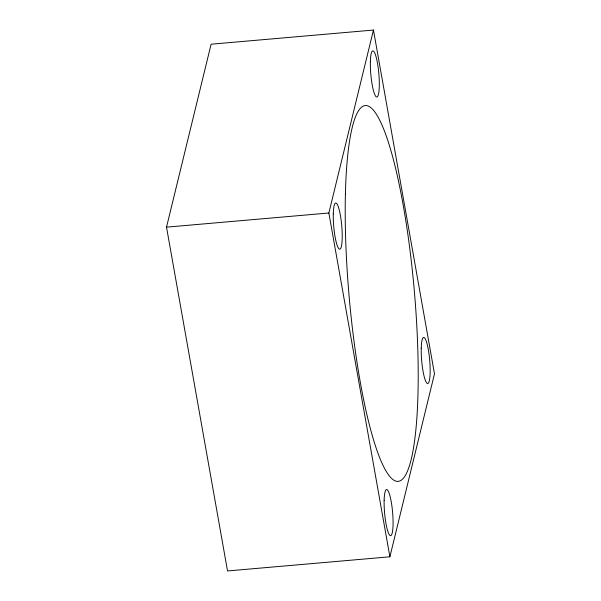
<?xml version="1.0" encoding="UTF-8"?>
<svg xmlns="http://www.w3.org/2000/svg" width="601" height="601" viewBox="0 0 601 601"><rect width="100%" height="100%" fill="white"/><g stroke="black" fill="none" stroke-linecap="round" stroke-linejoin="round"><path stroke-width="0.9" d="M166.515 227.155L211.109 44.204L373.461 30.05L434.485 373.845L389.891 556.796L227.539 570.95L166.515 227.155L328.86 213.002L373.461 30.05M328.86 213.002L389.891 556.796M384.137 500.37A23.169 4.019 85 0 0 390.402 535.664A23.169 4.019 85 0 0 391.236 501.752A23.169 4.019 85 0 0 384.137 500.37M345.41 193.883A188.639 32.717 85 0 0 396.42 481.258A188.639 32.717 85 0 0 403.196 205.129A188.639 32.717 85 0 0 345.41 193.883M370.374 61.723A23.169 4.019 85 0 0 376.639 97.016A23.169 4.019 85 0 0 377.473 63.105A23.169 4.019 85 0 0 370.374 61.723M421.233 348.219A23.169 4.019 85 0 0 427.491 383.513A23.169 4.019 85 0 0 428.325 349.602A23.169 4.019 85 0 0 421.233 348.219M333.285 213.873A23.169 4.019 85 0 0 339.55 249.167A23.169 4.019 85 0 0 340.384 215.256A23.169 4.019 85 0 0 333.285 213.873"/></g></svg>
